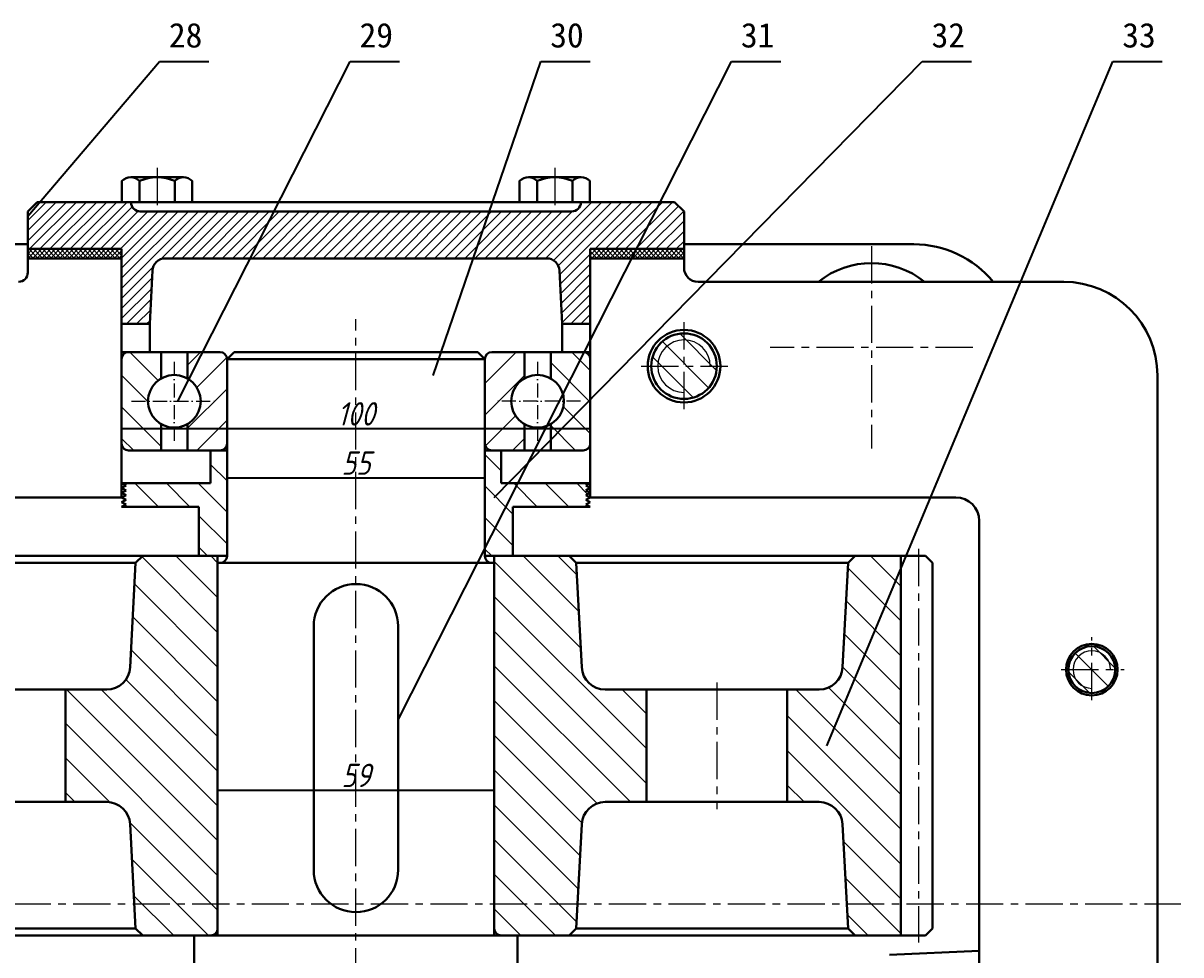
# Model space of a CAD drawing. Header units: millimetres. Extents: x 0 to 1189, y 0 to 841.
# Drawn here: x 402.2 to 649.2, y 220.3 to 419.1 of the extents above; entities that cross this region are included whole.
import ezdxf

# ---------------------------------------------------------------- set-up
doc = ezdxf.new("R2010")
doc.units = ezdxf.units.MM
doc.header["$LTSCALE"] = 0.25
doc.linetypes.add('ACAD_ISO10W100', pattern=[18, 12, -3, 0, -3])
doc.linetypes.add('CENTER', pattern=[50.8, 31.75, -6.35, 6.35, -6.35])
for name, color, linetype, lineweight in [('中心线', 1, 'CENTER', 15), ('剖面线', 4, 'Continuous', 15), ('尺寸', 7, 'Continuous', 15), ('标注', 3, 'Continuous', 15), ('粗实线', 7, 'Continuous', 30), ('细实线', 7, 'Continuous', 15)]:
    doc.layers.add(name, color=color, linetype=linetype, lineweight=lineweight)
doc.styles.add('gbeitc', font='gbeitc.shx', dxfattribs={"bigfont": 'gbcbig.shx'})
doc.styles.get("Standard").update_dxf_attribs({"font": 'SimSun.ttf'})
doc.styles.add('txt', font='txt.shx')
doc.dimstyles.new('1', dxfattribs={"dimtxt": 5, "dimasz": 2.5, "dimexe": 1.25, "dimexo": 0, "dimtad": 1, "dimdec": 3, "dimdsep": 46, "dimtxsty": 'gbeitc', "dimblk": 'NONE', "dimcen": 2.5, "dimadec": 0, "dimazin": 0, "dimtfac": 1, "dimtdec": 3, "dimtmove": 0, "dimatfit": 3, "dimfxl": 1, "dimarcsym": 0})
doc.dimstyles.new('ISO-25', dxfattribs={"dimtxt": 3.5, "dimasz": 2.1875, "dimexe": 1.25, "dimexo": 0, "dimtad": 1, "dimdec": 3, "dimlfac": 1.5, "dimrnd": 0.01, "dimdsep": 46, "dimtxsty": 'txt', "dimcen": 2.5, "dimadec": 0, "dimazin": 0, "dimtfac": 1, "dimtdec": 3, "dimtmove": 0, "dimatfit": 3, "dimfxl": 1, "dimarcsym": 0})
pattern_1 = [(135, (-224.155, -146.934), (-3.367596, -3.367596), [])]
pattern_2 = [(45, (-224.155, -146.934), (-3.367596, 3.367596), [])]
pattern_3 = [(135, (-224.155, -146.934), (-3.704356, -3.704356), [])]
pattern_4 = [(45, (-224.1548, -146.9339), (-0.48493383, 0.48493383), []), (135, (-224.1548, -146.9339), (-0.48493383, -0.48493383), [])]
pattern_5 = [(135, (-224.1548, -146.934), (-2.694077, -2.694077), [])]

# ---------------------------------------------------------------- blocks, each defined once
blk = doc.blocks.new('*D34')
at = {"layer": 'Defpoints', "color": 0, "transparency": 16777216}
for p in [(443.72, 255.45), (502.72, 255.45), (502.72, 255.45)]:
    blk.add_point(p, dxfattribs=at)
at = {"layer": '尺寸', "color": 0, "lineweight": -2, "transparency": 16777216}
for p, q in [((443.72, 255.45), (443.72, 256.7)), ((443.72, 255.45), (502.72, 255.45)), ((502.72, 255.45), (502.72, 256.7))]:
    blk.add_line(p, q, dxfattribs=at)
at = {"layer": '尺寸', "color": 0, "transparency": 16777216, "insert": (473.22, 258.57), "char_height": 5, "attachment_point": 5, "style": 'gbeitc'}
blk.add_mtext('59', dxfattribs=at)
blk = doc.blocks.new('_None')
blk = doc.blocks.new('*D35')
at = {"layer": 'Defpoints', "color": 0, "transparency": 16777216}
for p in [(423.22, 332.6), (523.22, 332.6), (523.22, 332.6)]:
    blk.add_point(p, dxfattribs=at)
at = {"layer": '尺寸', "color": 0, "lineweight": -2, "transparency": 16777216}
for p, q in [((423.22, 332.6), (423.22, 333.85)), ((523.22, 332.6), (523.22, 333.85)), ((423.22, 332.6), (523.22, 332.6))]:
    blk.add_line(p, q, dxfattribs=at)
at = {"layer": '尺寸', "color": 0, "transparency": 16777216, "insert": (473.22, 335.72), "char_height": 5, "attachment_point": 5, "style": 'gbeitc'}
blk.add_mtext('100', dxfattribs=at)
blk = doc.blocks.new('*D36')
at = {"layer": 'Defpoints', "color": 0, "transparency": 16777216}
for p in [(445.72, 322.1), (500.72, 322.1), (500.72, 322.1)]:
    blk.add_point(p, dxfattribs=at)
at = {"layer": '尺寸', "color": 0, "lineweight": -2, "transparency": 16777216}
for p, q in [((445.72, 322.1), (445.72, 323.35)), ((445.72, 322.1), (500.72, 322.1)), ((500.72, 322.1), (500.72, 323.35))]:
    blk.add_line(p, q, dxfattribs=at)
at = {"layer": '尺寸', "color": 0, "transparency": 16777216, "insert": (473.22, 325.22), "char_height": 5, "attachment_point": 5, "style": 'gbeitc'}
blk.add_mtext('55', dxfattribs=at)

msp = doc.modelspace()

# ---------------------------------------------------------------- hatches: boundary and pattern name
at = {"layer": '剖面线'}
h = msp.add_hatch(dxfattribs=at)
h.set_pattern_fill('ANSI31', color=256, scale=0.48, style=0)
h.set_pattern_definition([(45, (-224.1548, -146.9339), (-1.0776307, 1.0776307), [])])
edge = h.paths.add_edge_path()
edge.add_line((473.2159, 378.8995), (427.2159, 378.8995))
edge.add_arc((427.2159, 380.8995), 2, 180, 270, ccw=False)
edge.add_line((425.2159, 380.8995), (405.2159, 380.8995))
edge.add_line((405.2159, 380.8995), (403.2159, 378.8995))
edge.add_line((403.2159, 378.8995), (403.2159, 370.8995))
edge.add_line((403.2159, 370.8995), (417.7159, 370.8995))
edge.add_line((417.7159, 370.8995), (423.2159, 370.8995))
edge.add_line((423.2159, 370.8995), (423.2159, 360.8995))
edge.add_line((423.2159, 360.8995), (423.2159, 354.8995))
edge.add_line((423.2159, 354.8995), (429.2159, 354.8995))
edge.add_line((429.2159, 354.8995), (429.7852, 366.2868))
edge.add_arc((432.5318, 366.1495), 2.75, 90, 177.137595, ccw=False)
edge.add_line((432.5318, 368.8995), (473.2159, 368.8995))
edge.add_line((473.2159, 368.8995), (513.8999, 368.8995))
edge.add_arc((513.8999, 366.1495), 2.75, 2.862405, 90, ccw=False)
edge.add_line((516.6465, 366.2868), (517.2159, 354.8995))
edge.add_line((517.2159, 354.8995), (523.2159, 354.8995))
edge.add_line((523.2159, 354.8995), (523.2159, 360.8995))
edge.add_line((523.2159, 360.8995), (523.2159, 370.8995))
edge.add_line((523.2159, 370.8995), (528.7159, 370.8995))
edge.add_line((528.7159, 370.8995), (543.2159, 370.8995))
edge.add_line((543.2159, 370.8995), (543.2159, 378.8995))
edge.add_line((543.2159, 378.8995), (541.2159, 380.8995))
edge.add_line((541.2159, 380.8995), (521.2159, 380.8995))
edge.add_arc((519.2159, 380.8995), 2, -90, 0, ccw=False)
edge.add_line((519.2159, 378.8995), (473.2159, 378.8995))
h = msp.add_hatch(dxfattribs=at)
h.set_pattern_fill('ANSI37', color=256, scale=0.216, style=0)
h.set_pattern_definition(pattern_4)
h.paths.add_polyline_path([(423.2159, 368.8995), (423.2159, 370.8995), (403.2159, 370.8995), (403.2159, 368.8995)])
h = msp.add_hatch(dxfattribs=at)
h.set_pattern_fill('ANSI37', color=256, scale=0.216, style=0)
h.set_pattern_definition(pattern_4)
h.paths.add_polyline_path([(523.2159, 368.8995), (523.2159, 370.8995), (543.2159, 370.8995), (543.2159, 368.8995)])
h = msp.add_hatch(dxfattribs=at)
h.set_pattern_fill('ANSI31', color=256, scale=1.2, angle=90, style=0)
h.set_pattern_definition(pattern_5)
edge = h.paths.add_edge_path()
edge.add_arc((543.2159, 345.8995), 7, 0, 360)
h = msp.add_hatch(dxfattribs=at)
h.set_pattern_fill('ANSI31', color=256, scale=1.5, angle=90, style=0)
h.set_pattern_definition(pattern_1)
edge = h.paths.add_edge_path()
edge.add_line((424.7159, 348.8995), (431.6534, 348.8995))
edge.add_line((431.6534, 348.8995), (431.6534, 343.2708))
edge.add_arc((434.4659, 338.3995), 5.625, 120, 240)
edge.add_line((431.6534, 333.5281), (431.6534, 327.8995))
edge.add_line((431.6534, 327.8995), (424.7159, 327.8995))
edge.add_arc((424.7159, 329.3995), 1.5, 180, 270, ccw=False)
edge.add_line((423.2159, 329.3995), (423.2159, 347.3995))
edge.add_arc((424.7159, 347.3995), 1.5, 90, 180, ccw=False)
h = msp.add_hatch(dxfattribs=at)
h.set_pattern_fill('ANSI31', color=256, scale=1.5, style=0)
h.set_pattern_definition(pattern_2)
edge = h.paths.add_edge_path()
edge.add_line((444.2159, 348.8995), (437.2784, 348.8995))
edge.add_line((437.2784, 348.8995), (437.2784, 343.2708))
edge.add_arc((434.4659, 338.3995), 5.625, -60, 60, ccw=False)
edge.add_line((437.2784, 333.5281), (437.2784, 327.8995))
edge.add_line((437.2784, 327.8995), (444.2159, 327.8995))
edge.add_arc((444.2159, 329.3995), 1.5, 270, 360)
edge.add_line((445.7159, 329.3995), (445.7159, 347.3995))
edge.add_arc((444.2159, 347.3995), 1.5, 0, 90)
h = msp.add_hatch(dxfattribs=at)
h.set_pattern_fill('ANSI31', color=256, scale=1.5, style=0)
h.set_pattern_definition(pattern_2)
edge = h.paths.add_edge_path()
edge.add_line((502.2159, 348.8995), (509.1534, 348.8995))
edge.add_line((509.1534, 348.8995), (509.1534, 343.2708))
edge.add_arc((511.9659, 338.3995), 5.625, 120, 240)
edge.add_line((509.1534, 333.5281), (509.1534, 327.8995))
edge.add_line((509.1534, 327.8995), (502.2159, 327.8995))
edge.add_arc((502.2159, 329.3995), 1.5, 180, 270, ccw=False)
edge.add_line((500.7159, 329.3995), (500.7159, 347.3995))
edge.add_arc((502.2159, 347.3995), 1.5, 90, 180, ccw=False)
h = msp.add_hatch(dxfattribs=at)
h.set_pattern_fill('ANSI31', color=256, scale=1.5, angle=90, style=0)
h.set_pattern_definition(pattern_1)
edge = h.paths.add_edge_path()
edge.add_line((521.7159, 348.8995), (514.7784, 348.8995))
edge.add_line((514.7784, 348.8995), (514.7784, 343.2708))
edge.add_arc((511.9659, 338.3995), 5.625, -60, 60, ccw=False)
edge.add_line((514.7784, 333.5281), (514.7784, 327.8995))
edge.add_line((514.7784, 327.8995), (521.7159, 327.8995))
edge.add_arc((521.7159, 329.3995), 1.5, 270, 360)
edge.add_line((523.2159, 329.3995), (523.2159, 347.3995))
edge.add_arc((521.7159, 347.3995), 1.5, 0, 90)
h = msp.add_hatch(dxfattribs=at)
h.set_pattern_fill('ANSI31', color=256, scale=1.5, angle=90, style=0)
h.set_pattern_definition(pattern_1)
h.paths.add_polyline_path([(445.7159, 327.8995), (442.2159, 327.8995), (442.2159, 320.8995), (423.2159, 320.8995), (424.1972, 320.3995), (423.2159, 319.8995), (424.1972, 319.3995), (423.2159, 318.8995), (424.1972, 318.3995), (423.2159, 317.8995), (424.1972, 317.3995), (423.2159, 316.8995), (424.1972, 316.3995), (423.2159, 315.8995), (439.7159, 315.8995), (439.7159, 305.3995), (445.7159, 305.3995)])
h = msp.add_hatch(dxfattribs=at)
h.set_pattern_fill('ANSI31', color=256, scale=1.5, angle=90, style=0)
h.set_pattern_definition(pattern_1)
h.paths.add_polyline_path([(500.7159, 327.8995), (504.2159, 327.8995), (504.2159, 320.8995), (523.2159, 320.8995), (522.2346, 320.3995), (523.2159, 319.8995), (522.2346, 319.3995), (523.2159, 318.8995), (522.2346, 318.3995), (523.2159, 317.8995), (522.2346, 317.3995), (523.2159, 316.8995), (522.2346, 316.3995), (523.2159, 315.8995), (506.7159, 315.8995), (506.7159, 305.3995), (500.7159, 305.3995)])
h = msp.add_hatch(dxfattribs=at)
h.set_pattern_fill('ANSI31', color=256, scale=1.65, angle=90, style=0)
h.set_pattern_definition(pattern_3)
edge = h.paths.add_edge_path()
edge.add_line((443.7159, 224.3995), (443.7159, 305.3995))
edge.add_line((443.7159, 305.3995), (427.7159, 305.3995))
edge.add_line((427.7159, 305.3995), (426.2159, 303.8995))
edge.add_line((426.2159, 303.8995), (425.0408, 281.6359))
edge.add_arc((420.0478, 281.8995), 5, 270, 356.978859, ccw=False)
edge.add_line((420.0478, 276.8995), (411.2159, 276.8995))
edge.add_line((411.2159, 276.8995), (411.2159, 252.8995))
edge.add_line((411.2159, 252.8995), (420.0478, 252.8995))
edge.add_arc((420.0478, 247.8995), 5, 3.021141, 90, ccw=False)
edge.add_line((425.0408, 248.163), (426.2159, 225.8995))
edge.add_line((426.2159, 225.8995), (427.7159, 224.3995))
edge.add_line((427.7159, 224.3995), (443.7159, 224.3995))
h = msp.add_hatch(dxfattribs=at)
h.set_pattern_fill('ANSI31', color=256, scale=1.65, angle=90, style=0)
h.set_pattern_definition(pattern_3)
edge = h.paths.add_edge_path()
edge.add_line((502.7159, 224.3995), (502.7159, 305.3995))
edge.add_line((502.7159, 305.3995), (518.7159, 305.3995))
edge.add_line((518.7159, 305.3995), (520.2159, 303.8995))
edge.add_line((520.2159, 303.8995), (521.3909, 281.6359))
edge.add_arc((526.3839, 281.8995), 5, 183.021141, 270)
edge.add_line((526.3839, 276.8995), (535.2159, 276.8995))
edge.add_line((535.2159, 276.8995), (535.2159, 252.8995))
edge.add_line((535.2159, 252.8995), (526.3839, 252.8995))
edge.add_arc((526.3839, 247.8995), 5, 90, 176.978859)
edge.add_line((521.3909, 248.163), (520.2159, 225.8995))
edge.add_line((520.2159, 225.8995), (518.7159, 224.3995))
edge.add_line((518.7159, 224.3995), (502.7159, 224.3995))
h = msp.add_hatch(dxfattribs=at)
h.set_pattern_fill('ANSI31', color=256, scale=1.65, angle=90, style=0)
h.set_pattern_definition(pattern_3)
edge = h.paths.add_edge_path()
edge.add_line((589.4659, 224.3995), (589.4659, 305.3995))
edge.add_line((589.4659, 305.3995), (579.7159, 305.3995))
edge.add_line((579.7159, 305.3995), (578.2159, 303.8995))
edge.add_line((578.2159, 303.8995), (577.0408, 281.6359))
edge.add_arc((572.0478, 281.8995), 5, 270, 356.978859, ccw=False)
edge.add_line((572.0478, 276.8995), (565.2159, 276.8995))
edge.add_line((565.2159, 276.8995), (565.2159, 252.8995))
edge.add_line((565.2159, 252.8995), (572.0478, 252.8995))
edge.add_arc((572.0478, 247.8995), 5, 3.021141, 90, ccw=False)
edge.add_line((577.0408, 248.163), (578.2159, 225.8995))
edge.add_line((578.2159, 225.8995), (579.7159, 224.3995))
edge.add_line((579.7159, 224.3995), (589.4659, 224.3995))
h = msp.add_hatch(dxfattribs=at)
h.set_pattern_fill('ANSI31', color=256, scale=1.2, angle=90, style=0)
h.set_pattern_definition(pattern_5)
edge = h.paths.add_edge_path()
edge.add_arc((630.2159, 281.1495), 5, 0, 360)

# ---------------------------------------------------------------- linework, layer by layer
at = {"layer": '中心线'}
for p, q in [((430.7895, 388.1995), (430.7895, 378.8995)), ((515.6423, 388.1995), (515.6423, 378.8995)), ((583.2159, 371.4995), (583.2159, 328.2995)), ((473.2159, 61.3995), (473.2159, 355.8995)), ((543.2159, 336.7495), (543.2159, 355.2655)), ((604.8159, 349.8995), (561.6159, 349.8995)), ((534.0659, 345.8995), (552.5819, 345.8995)), ((593.2159, 306.8995), (593.2159, 222.8995)), ((593.2159, 306.8995), (593.2159, 222.8995)), ((630.2159, 274.6495), (630.2159, 288.0895)), ((623.7159, 281.1495), (637.1559, 281.1495)), ((550.2159, 278.3995), (550.2159, 251.3995)), ((44.5959, 231.1495), (649.2159, 231.1495))]:
    msp.add_line(p, q, dxfattribs=at)
at = {"layer": '中心线', "linetype": 'ACAD_ISO10W100'}
for p, q in [((434.4659, 346.7995), (434.4659, 329.9995)), ((511.9659, 346.7995), (511.9659, 329.9995)), ((425.3159, 338.3995), (443.6159, 338.3995)), ((521.1159, 338.3995), (502.8159, 338.3995))]:
    msp.add_line(p, q, dxfattribs=at)
at = {"layer": '粗实线'}
for p, q in [((423.2839, 380.8995), (423.2839, 385.4222)), ((425.1603, 386.1995), (436.4186, 386.1995)), ((427.0367, 380.8995), (427.0367, 385.4222)), ((434.5422, 380.8995), (434.5422, 385.4222)), ((438.295, 380.8995), (438.295, 385.4222)), ((508.1367, 380.8995), (508.1367, 385.4222)), ((510.0131, 386.1995), (521.2714, 386.1995)), ((511.8895, 380.8995), (511.8895, 385.4222)), ((519.395, 380.8995), (519.395, 385.4222)), ((523.1478, 380.8995), (523.1478, 385.4222)), ((405.2159, 380.8995), (403.2159, 378.8995)), ((425.2159, 380.8995), (405.2159, 380.8995)), ((430.7895, 380.8995), (423.2839, 380.8995)), ((521.2159, 380.8995), (425.2159, 380.8995)), ((430.7895, 380.8995), (438.295, 380.8995)), ((515.6423, 380.8995), (508.1367, 380.8995)), ((515.6423, 380.8995), (523.1478, 380.8995)), ((521.2159, 380.8995), (541.2159, 380.8995)), ((541.2159, 380.8995), (543.2159, 378.8995)), ((403.2159, 378.8995), (403.2159, 370.8995)), ((473.2159, 378.8995), (427.2159, 378.8995)), ((473.2159, 378.8995), (519.2159, 378.8995)), ((543.2159, 378.8995), (543.2159, 370.8995)), ((363.2159, 371.8995), (403.2159, 371.8995)), ((403.2159, 370.8995), (417.7159, 370.8995)), ((423.2159, 370.8995), (403.2159, 370.8995)), ((403.2159, 370.8995), (403.2159, 368.8995)), ((417.7159, 370.8995), (423.2159, 370.8995)), ((423.2159, 370.8995), (423.2159, 360.8995)), ((423.2159, 368.8995), (423.2159, 370.8995)), ((528.7159, 370.8995), (523.2159, 370.8995)), ((523.2159, 370.8995), (523.2159, 360.8995)), ((523.2159, 368.8995), (523.2159, 370.8995)), ((523.2159, 370.8995), (543.2159, 370.8995)), ((543.2159, 370.8995), (528.7159, 370.8995)), ((543.2159, 371.8995), (592.2159, 371.8995)), ((543.2159, 370.8995), (543.2159, 368.8995)), ((423.2159, 368.8995), (403.2159, 368.8995)), ((403.2159, 368.8995), (403.2159, 365.8995)), ((403.2159, 368.8995), (423.2159, 368.8995)), ((423.2159, 317.8995), (423.2159, 368.8995)), ((432.5318, 368.8995), (473.2159, 368.8995)), ((513.8999, 368.8995), (473.2159, 368.8995)), ((523.2159, 317.8995), (523.2159, 368.8995)), ((523.2159, 368.8995), (543.2159, 368.8995)), ((543.2159, 368.8995), (523.2159, 368.8995)), ((543.2159, 366.8995), (543.2159, 368.8995)), ((429.7852, 366.2868), (429.2159, 354.8995)), ((516.6465, 366.2868), (517.2159, 354.8995)), ((546.2159, 363.8995), (593.7159, 363.8995)), ((624.2159, 363.8995), (593.7159, 363.8995)), ((423.2159, 360.8995), (423.2159, 354.8995)), ((523.2159, 360.8995), (523.2159, 354.8995)), ((423.2159, 354.8995), (429.2159, 354.8995)), ((423.2159, 348.8995), (423.2159, 354.8995)), ((429.2159, 354.8995), (429.2159, 348.8995)), ((523.2159, 354.8995), (517.2159, 354.8995)), ((517.2159, 354.8995), (517.2159, 348.8995)), ((523.2159, 348.8995), (523.2159, 354.8995)), ((429.2159, 348.8995), (423.2159, 348.8995)), ((444.2159, 348.8995), (424.7159, 348.8995)), ((424.7159, 348.8995), (431.6534, 348.8995)), ((431.6534, 348.8995), (431.6534, 343.2708)), ((444.2159, 348.8995), (437.2784, 348.8995)), ((437.2784, 348.8995), (437.2784, 343.2708)), ((447.2159, 348.8995), (445.7159, 347.3995)), ((499.2159, 348.8995), (447.2159, 348.8995)), ((500.7159, 347.3995), (499.2159, 348.8995)), ((502.2159, 348.8995), (521.7159, 348.8995)), ((502.2159, 348.8995), (509.1534, 348.8995)), ((509.1534, 348.8995), (509.1534, 343.2708)), ((521.7159, 348.8995), (514.7784, 348.8995)), ((514.7784, 348.8995), (514.7784, 343.2708)), ((517.2159, 348.8995), (523.2159, 348.8995)), ((423.2159, 347.3995), (423.2159, 329.3995)), ((445.7159, 329.3995), (445.7159, 347.3995)), ((445.7159, 347.3995), (445.7159, 305.3995)), ((445.7159, 347.3995), (500.7159, 347.3995)), ((500.7159, 329.3995), (500.7159, 347.3995)), ((500.7159, 305.3995), (500.7159, 347.3995)), ((523.2159, 347.3995), (523.2159, 329.3995)), ((644.2159, 343.8995), (644.2159, 231.1495)), ((431.6534, 333.5281), (431.6534, 327.8995)), ((437.2784, 333.5281), (437.2784, 327.8995)), ((509.1534, 333.5281), (509.1534, 327.8995)), ((514.7784, 333.5281), (514.7784, 327.8995)), ((424.7159, 327.8995), (444.2159, 327.8995)), ((431.6534, 327.8995), (424.7159, 327.8995)), ((437.2784, 327.8995), (444.2159, 327.8995)), ((445.7159, 327.8995), (442.2159, 327.8995)), ((442.2159, 327.8995), (442.2159, 320.8995)), ((445.7159, 305.3995), (445.7159, 327.8995)), ((500.7159, 327.8995), (504.2159, 327.8995)), ((500.7159, 305.3995), (500.7159, 327.8995)), ((521.7159, 327.8995), (502.2159, 327.8995)), ((509.1534, 327.8995), (502.2159, 327.8995)), ((504.2159, 327.8995), (504.2159, 320.8995)), ((514.7784, 327.8995), (521.7159, 327.8995)), ((442.2159, 320.8995), (423.2159, 320.8995)), ((423.2159, 320.8995), (424.1972, 320.3995)), ((424.1972, 320.3995), (423.2159, 319.8995)), ((423.2159, 319.8995), (424.1972, 319.3995)), ((424.1972, 319.3995), (423.2159, 318.8995)), ((423.2159, 318.8995), (424.1972, 318.3995)), ((504.2159, 320.8995), (523.2159, 320.8995)), ((523.2159, 320.8995), (522.2346, 320.3995)), ((522.2346, 320.3995), (523.2159, 319.8995)), ((523.2159, 319.8995), (522.2346, 319.3995)), ((522.2346, 319.3995), (523.2159, 318.8995)), ((523.2159, 318.8995), (522.2346, 318.3995)), ((343.2159, 317.8995), (423.2159, 317.8995)), ((424.1972, 318.3995), (423.2159, 317.8995)), ((423.2159, 317.8995), (424.1972, 317.3995)), ((424.1972, 317.3995), (423.2159, 316.8995)), ((423.2159, 316.8995), (424.1972, 316.3995)), ((424.1972, 316.3995), (423.2159, 315.8995)), ((522.2346, 318.3995), (523.2159, 317.8995)), ((523.2159, 317.8995), (522.2346, 317.3995)), ((522.2346, 317.3995), (523.2159, 316.8995)), ((523.2159, 316.8995), (522.2346, 316.3995)), ((522.2346, 316.3995), (523.2159, 315.8995)), ((601.2159, 317.8995), (523.2159, 317.8995)), ((423.2159, 315.8995), (439.7159, 315.8995)), ((439.7159, 315.8995), (439.7159, 305.3995)), ((523.2159, 315.8995), (506.7159, 315.8995)), ((506.7159, 315.8995), (506.7159, 305.3995)), ((606.2159, 231.1495), (606.2159, 312.8995)), ((366.7159, 305.3995), (427.7159, 305.3995)), ((368.2159, 303.8995), (426.2159, 303.8995)), ((425.0408, 281.6359), (426.2159, 303.8995)), ((427.7159, 305.3995), (426.2159, 303.8995)), ((443.7159, 305.3995), (427.7159, 305.3995)), ((439.7159, 305.3995), (445.7159, 305.3995)), ((443.7159, 224.3995), (443.7159, 305.3995)), ((502.7159, 303.8995), (443.7159, 303.8995)), ((443.7159, 303.8995), (443.7159, 225.8995)), ((506.7159, 305.3995), (500.7159, 305.3995)), ((502.7159, 224.3995), (502.7159, 305.3995)), ((502.7159, 305.3995), (518.7159, 305.3995)), ((502.7159, 225.8995), (502.7159, 303.8995)), ((518.7159, 305.3995), (520.2159, 303.8995)), ((579.7159, 305.3995), (518.7159, 305.3995)), ((521.3909, 281.6359), (520.2159, 303.8995)), ((578.2159, 303.8995), (520.2159, 303.8995)), ((577.0408, 281.6359), (578.2159, 303.8995)), ((579.7159, 305.3995), (578.2159, 303.8995)), ((589.4659, 305.3995), (579.7159, 305.3995)), ((589.4659, 224.3995), (589.4659, 305.3995)), ((594.7159, 305.3995), (589.4659, 305.3995)), ((596.2159, 303.8995), (594.7159, 305.3995)), ((596.2159, 225.8995), (596.2159, 303.8995)), ((464.2159, 238.3995), (464.2159, 290.3995)), ((482.2159, 238.3995), (482.2159, 290.3995)), ((381.2159, 276.8995), (411.2159, 276.8995)), ((420.0478, 276.8995), (411.2159, 276.8995)), ((411.2159, 276.8995), (411.2159, 252.8995)), ((526.3839, 276.8995), (535.2159, 276.8995)), ((535.2159, 276.8995), (535.2159, 252.8995)), ((565.2159, 276.8995), (535.2159, 276.8995)), ((572.0478, 276.8995), (565.2159, 276.8995)), ((565.2159, 276.8995), (565.2159, 252.8995)), ((381.2159, 252.8995), (411.2159, 252.8995)), ((420.0478, 252.8995), (411.2159, 252.8995)), ((526.3839, 252.8995), (535.2159, 252.8995)), ((565.2159, 252.8995), (535.2159, 252.8995)), ((572.0478, 252.8995), (565.2159, 252.8995)), ((425.0408, 248.163), (426.2159, 225.8995)), ((521.3909, 248.163), (520.2159, 225.8995)), ((577.0408, 248.163), (578.2159, 225.8995)), ((606.2159, 231.1495), (606.2159, 149.3995)), ((644.2159, 118.3995), (644.2159, 231.1495)), ((368.2159, 225.8995), (426.2159, 225.8995)), ((426.2159, 225.8995), (427.7159, 224.3995)), ((520.2159, 225.8995), (518.7159, 224.3995)), ((578.2159, 225.8995), (520.2159, 225.8995)), ((579.7159, 224.3995), (578.2159, 225.8995)), ((594.7159, 224.3995), (596.2159, 225.8995)), ((366.7159, 224.3995), (427.7159, 224.3995)), ((443.7159, 224.3995), (427.7159, 224.3995)), ((507.7159, 224.3995), (438.7159, 224.3995)), ((438.7159, 224.3995), (438.7159, 217.3995)), ((502.7159, 224.3995), (518.7159, 224.3995)), ((507.7159, 217.3995), (507.7159, 224.3995)), ((579.7159, 224.3995), (518.7159, 224.3995)), ((589.4659, 224.3995), (579.7159, 224.3995)), ((589.4659, 224.3995), (594.7159, 224.3995)), ((587.0796, 220.2796), (606.2159, 221.1495))]:
    msp.add_line(p, q, dxfattribs=at)
for centre, radius in [((543.2159, 345.8995), 7.75), ((543.2159, 345.8995), 7), ((434.4659, 338.3995), 5.625), ((511.9659, 338.3995), 5.625), ((630.2159, 281.1495), 5.5), ((630.2159, 281.1495), 5)]:
    msp.add_circle(centre, radius, dxfattribs=at)
for centre, radius, start, end in [((425.1603, 383.5458), 2.6536, 45, 135), ((430.7895, 376.7508), 9.4486, 66.598161, 113.401839), ((436.4186, 383.5458), 2.6536, 45, 135), ((510.0131, 383.5458), 2.6536, 45, 135), ((515.6423, 376.7508), 9.4486, 66.598161, 113.401839), ((521.2714, 383.5458), 2.6536, 45, 135), ((427.2159, 380.8995), 2, 180, 270), ((519.2159, 380.8995), 2, 270, 0), ((592.2159, 349.8995), 21.9996, 39.522129, 90), ((432.5318, 366.1495), 2.75, 90, 177.137595), ((513.8999, 366.1495), 2.75, 2.862405, 90), ((401.2159, 365.8995), 2, 270, 0), ((546.2159, 366.8995), 3, 180, 270), ((583.2159, 349.8995), 17.9977, 51.066741, 128.933259), ((624.2159, 343.8995), 20, 0, 90), ((424.7159, 347.3995), 1.5, 90, 180), ((444.2159, 347.3995), 1.5, 0, 90), ((502.2159, 347.3995), 1.5, 90, 180), ((521.7159, 347.3995), 1.5, 0, 90), ((424.7159, 329.3995), 1.5, 180, 270), ((444.2159, 329.3995), 1.5, 270, 0), ((502.2159, 329.3995), 1.5, 180, 270), ((521.7159, 329.3995), 1.5, 270, 0), ((601.2159, 312.8995), 5, 0, 90), ((444.2159, 305.3995), 1.5, 270, 0), ((502.2159, 305.3995), 1.5, 180, 270), ((473.2159, 290.3995), 9, 0, 180), ((420.0478, 281.8995), 5, 270, 356.978859), ((526.3839, 281.8995), 5, 183.021141, 270), ((572.0478, 281.8995), 5, 270, 356.978859), ((420.0478, 247.8995), 5, 3.021141, 90), ((526.3839, 247.8995), 5, 90, 176.978859), ((572.0478, 247.8995), 5, 3.021141, 90), ((473.2159, 238.3995), 9, 180, 0), ((442.2159, 225.8995), 1.5, 270, 0), ((504.2159, 225.8995), 1.5, 180, 270)]:
    msp.add_arc(centre, radius, start, end, dxfattribs=at)
at = {"layer": '细实线'}
for p, q in [((423.2159, 347.3995), (423.2159, 329.3995)), ((445.7159, 329.3995), (445.7159, 347.3995)), ((500.7159, 329.3995), (500.7159, 347.3995)), ((523.2159, 347.3995), (523.2159, 329.3995))]:
    msp.add_line(p, q, dxfattribs=at)
for centre, radius, start, end in [((543.2159, 345.8995), 5.6, 0, 270), ((424.7159, 347.3995), 1.5, 90, 180), ((444.2159, 347.3995), 1.5, 0, 90), ((502.2159, 347.3995), 1.5, 90, 180), ((521.7159, 347.3995), 1.5, 0, 90), ((434.4659, 338.3995), 5.625, 120, 240), ((434.4659, 338.3995), 5.625, 300, 60), ((511.9659, 338.3995), 5.625, 120, 240), ((511.9659, 338.3995), 5.625, 300, 60), ((424.7159, 329.3995), 1.5, 180, 270), ((444.2159, 329.3995), 1.5, 270, 0), ((502.2159, 329.3995), 1.5, 180, 270), ((521.7159, 329.3995), 1.5, 270, 0), ((630.2159, 281.1495), 4, 0, 270)]:
    msp.add_arc(centre, radius, start, end, dxfattribs=at)

# ---------------------------------------------------------------- texts
at = {"layer": '标注', "char_height": 5.25, "width": 10, "attachment_point": 1}
for s, insert in [('28', (433.3068, 419.1495)), ('29', (473.9886, 419.1495)), ('30', (514.6704, 419.1495)), ('31', (555.3522, 419.1495)), ('32', (596.034, 419.1495)), ('33', (636.7159, 419.1495))]:
    msp.add_mtext(s, dxfattribs=dict(at, insert=insert))

# ---------------------------------------------------------------- dimensions: what is measured, and where the dimension line sits
at = {"layer": '尺寸'}
for base, p1, p2, picture, middle in [((523.2159, 332.5995), (423.2159, 332.5995), (523.2159, 332.5995), '*D35', (473.2159, 335.7245)), ((500.7159, 322.0995), (445.7159, 322.0995), (500.7159, 322.0995), '*D36', (473.2159, 325.2245)), ((502.7159, 255.4495), (443.7159, 255.4495), (502.7159, 255.4495), '*D34', (473.2159, 258.5745))]:
    dim = msp.add_linear_dim(base=base, p1=p1, p2=p2, dimstyle='1', dxfattribs=at)
    dim.commit()
    dim.dimension.update_dxf_attribs({"geometry": picture, "text_midpoint": middle})

# ---------------------------------------------------------------- leaders
at = {"layer": '标注'}
for points in [[(403.2159, 377.8995), (431.3068, 410.8995), (441.8068, 410.8995)], [(435.2159, 338.3995), (471.9886, 410.8995), (482.4886, 410.8995)], [(482.2159, 270.3995), (553.3522, 410.8995), (563.8522, 410.8995)], [(489.7159, 343.8995), (512.6704, 410.8995), (523.1704, 410.8995)], [(502.7159, 317.8995), (594.034, 410.8995), (604.534, 410.8995)], [(573.7159, 264.8995), (634.7159, 410.8995), (645.2159, 410.8995)]]:
    msp.add_leader(points, dimstyle='ISO-25', override={"dimldrblk": 'None'}, dxfattribs=at)

doc.saveas('drawing.dxf')
